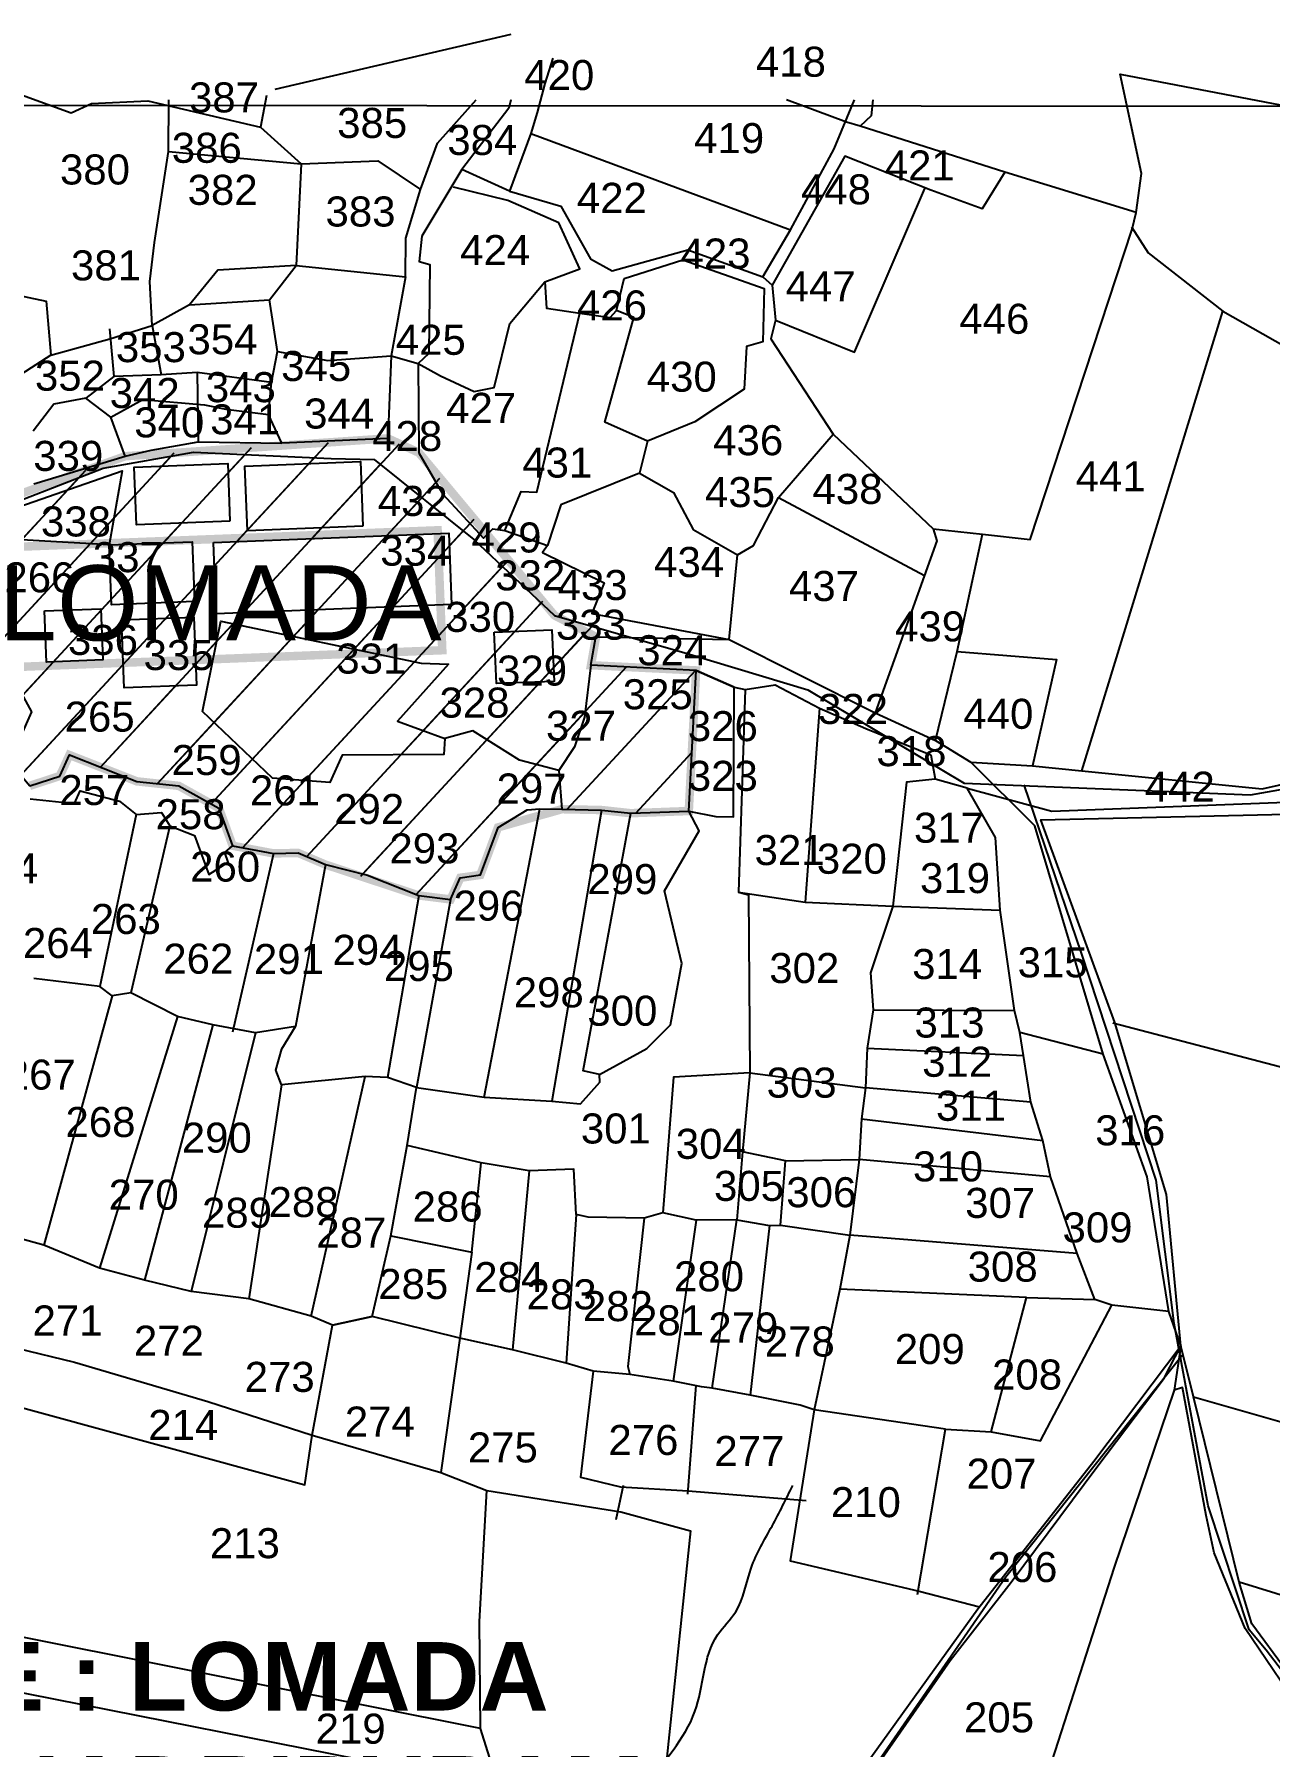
# Model space of a CAD drawing. Header units: inches. Extents: x 192867 to 224088, y 1602358 to 1617481.
# Drawn here: x 200105 to 200845, y 1615448 to 1616475 of the extents above; entities that cross this region are included whole.
import ezdxf
from ezdxf.enums import TextEntityAlignment as Align

# ---------------------------------------------------------------- set-up
doc = ezdxf.new("R2010")
doc.units = ezdxf.units.IN
doc.header["$LTSCALE"] = 15
doc.header["$MEASUREMENT"] = 0
for name, color, linetype in [('PLOT', 7, 'Continuous'), ('PLOTS NO', 7, 'Continuous'), ('ROAD', 1, 'Continuous'), ('STREAM', 4, 'Continuous'), ('TEXT', 1, 'Continuous'), ('WUA 8', 3, 'Continuous')]:
    doc.layers.add(name, color=color, linetype=linetype)
doc.styles.get("Standard").update_dxf_attribs({"font": 'arial.ttf'})
pattern_1 = [(47.2624, (196958.774, 1615726.033), (-23.3449, 21.57047), [])]

msp = doc.modelspace()

# ---------------------------------------------------------------- hatches: boundary and pattern name
at = {"layer": 'PLOT'}
h = msp.add_hatch(dxfattribs=at)
h.set_pattern_fill('ANSI31', color=256, scale=254.277935, angle=2.2624)
h.set_pattern_definition(pattern_1)
h.paths.add_polyline_path([(200215.3, 1616011), (200223.5, 1615988.5), (200248, 1615983.9), (200262.7, 1615984.2), (200279.1, 1615977.2), (200335, 1615958.7), (200354.1, 1615956.3), (200359.9, 1615969.3), (200371.9, 1615971), (200382.5, 1615999.5), (200420.7, 1616010.4), (200444.5, 1616009.9), (200462, 1616008), (200496.8, 1616009.3), (200501.2, 1616093.6), (200438.2, 1616096.7), (200441.2, 1616113.7), (200416.3, 1616126.6), (200335.1, 1616224.1), (200316.5, 1616232.7), (200159.1, 1616222), (200044.5, 1616180.8), (200022.2, 1616164.4), (200017.3, 1616139), (200028.7, 1616118.3), (200035, 1616100.5), (200000.6, 1616102.9), (200004, 1616064.4), (200014.4, 1616008.1), (200045.4, 1616013.1), (200075.1, 1616031.7), (200077.5, 1616025.8), (200101.9, 1616024.4), (200119.9, 1616030.3), (200125.7, 1616042.9), (200166.1, 1616027.1), (200191.2, 1616024.4)])
h = msp.add_hatch(dxfattribs=at)
h.set_pattern_fill('ANSI31', color=11, scale=254.277935, angle=2.2624)
h.set_pattern_definition(pattern_1)
h.paths.add_polyline_path([(200205.5, 1616068.9), (200216.5, 1616123.1), (200336.4, 1616098), (200352.8, 1616097.4), (200322.2, 1616063.1), (200350.6, 1616052.7), (200367.5, 1616057.3), (200395.4, 1616039.7), (200418.9, 1616033.7), (200428.3, 1616047.8), (200434.4, 1616065.5), (200438.2, 1616096.7), (200441.2, 1616113.7), (200462.9, 1616113.3), (200416.3, 1616126.6), (200368, 1616172.1), (200308.3, 1616220), (200282.6, 1616220.7), (200200, 1616224.5), (200145.9, 1616214.9), (200071.6, 1616186), (200035.2, 1616168.9), (200028, 1616168.7), (200022.2, 1616164.4), (200058.7, 1616166.2), (200082.7, 1616172.6), (200081.9, 1616187.1), (200157.3, 1616213.3), (200149.5, 1616168.8), (200199.2, 1616170.7), (200200.6, 1616134.9), (200151, 1616132.9), (200149.5, 1616168.8), (200082.7, 1616172.6), (200058.7, 1616166.2), (200061.9, 1616149.1), (200060.6, 1616137.1), (200082.1, 1616106.5), (200102.9, 1616068.8), (200089.7, 1616039), (200101.9, 1616024.4), (200119.9, 1616030.3), (200125.7, 1616042.9), (200166.1, 1616027.1), (200191.2, 1616024.4), (200215.3, 1616011), (200223.5, 1615988.5), (200248, 1615983.9), (200262.7, 1615984.2), (200279.1, 1615977.2), (200304.2, 1615970.9), (200335, 1615958.7), (200354.1, 1615956.3), (200359.9, 1615969.3), (200371.9, 1615971), (200382.5, 1615999.5), (200399.9, 1616010.1), (200407.6, 1616010.6), (200420.7, 1616010.4), (200418.9, 1616033.7), (200395.4, 1616039.7), (200367.5, 1616057.3), (200350.6, 1616052.7), (200350.1, 1616043.1), (200289.1, 1616042.7), (200281.8, 1616026.4), (200247.3, 1616029.1)])
h.paths.add_polyline_path([(200158.5, 1616083.1), (200156.9, 1616123.9), (200200.3, 1616125.6), (200201.9, 1616084.8)], flags=16)
h.paths.add_polyline_path([(200145.8, 1616100), (200111.9, 1616098.6), (200110.7, 1616129.3), (200144.6, 1616130.6)], flags=16)
h.paths.add_polyline_path([(200213.7, 1616127.5), (200212, 1616170.3), (200353, 1616175.8), (200354.7, 1616133.1)], flags=16)
h.paths.add_polyline_path([(200165.8, 1616180.8), (200164.4, 1616215.4), (200220.6, 1616217.6), (200221.9, 1616183.1)], flags=16)
h.paths.add_polyline_path([(200232.3, 1616177.3), (200230.8, 1616216.1), (200300, 1616218.8), (200301.5, 1616180)], flags=16)
h.paths.add_polyline_path([(200381.5, 1616085.7), (200380.2, 1616116.6), (200414.8, 1616118), (200416.1, 1616087)], flags=16)
h.paths.add_polyline_path([(200303.2, 1616178.3), (200361, 1616180.6), (200359.7, 1616211.7), (200302, 1616209.5)], flags=24)
h.paths.add_polyline_path([(200359.3, 1616156.4), (200417.1, 1616158.7), (200415.9, 1616189.8), (200358.1, 1616187.6)], flags=24)
h.paths.add_polyline_path([(200096.8, 1616205.3), (200154.5, 1616207.6), (200153.3, 1616238.8), (200095.5, 1616236.5)], flags=9)
h.paths.add_polyline_path([(200101.4, 1616166), (200159.1, 1616168.3), (200157.9, 1616199.5), (200100.1, 1616197.2)], flags=24)
h.paths.add_polyline_path([(200159.4, 1616128.3), (200217.1, 1616130.5), (200215.9, 1616161.7), (200158.1, 1616159.4)], flags=24)
h.paths.add_polyline_path([(200117.5, 1616095), (200175.3, 1616097.3), (200174.1, 1616128.5), (200116.3, 1616126.2)], flags=24)
h.paths.add_polyline_path([(200162.9, 1616085.9), (200220.6, 1616088.2), (200219.4, 1616119.3), (200161.6, 1616117.1)], flags=24)
h.paths.add_polyline_path([(200304.7, 1616140.1), (200362.5, 1616142.4), (200361.2, 1616173.5), (200303.5, 1616171.2)], flags=24)
h.paths.add_polyline_path([(200373.6, 1616133.7), (200431.3, 1616136), (200430.1, 1616167.1), (200372.4, 1616164.8)], flags=24)
h.paths.add_polyline_path([(200278.4, 1616083.8), (200336.1, 1616086.1), (200334.9, 1616117.2), (200277.1, 1616115)], flags=25)
h.paths.add_polyline_path([(200343.6, 1616108.8), (200401.3, 1616111.1), (200400.1, 1616142.3), (200342.4, 1616140)], flags=24)
h.paths.add_polyline_path([(200374.6, 1616076.7), (200432.4, 1616079), (200431.2, 1616110.1), (200373.4, 1616107.8)], flags=24)
h.paths.add_polyline_path([(200340.2, 1616057.5), (200397.9, 1616059.7), (200396.7, 1616090.9), (200338.9, 1616088.6)], flags=24)
h.paths.add_polyline_path([(200403.9, 1616043.6), (200461.7, 1616045.9), (200460.4, 1616077), (200402.7, 1616074.7)], flags=24)
h.paths.add_polyline_path([(200374.3, 1616006), (200432.1, 1616008.3), (200430.8, 1616039.4), (200373.1, 1616037.1)], flags=24)
h.paths.add_polyline_path([(200348.5, 1615935.8), (200406.3, 1615938), (200405.1, 1615969.2), (200347.3, 1615966.9)], flags=9)
h.paths.add_polyline_path([(200310.1, 1615970), (200367.9, 1615972.3), (200366.7, 1616003.5), (200308.9, 1616001.2)], flags=24)
h.paths.add_polyline_path([(200277, 1615993.6), (200334.8, 1615995.9), (200333.5, 1616027.1), (200275.8, 1616024.8)], flags=24)
h.paths.add_polyline_path([(200079.4, 1616132.5), (200137.2, 1616134.8), (200136, 1616166), (200078.2, 1616163.7)], flags=24)
h.paths.add_polyline_path([(200115.5, 1616049), (200173.3, 1616051.3), (200172.1, 1616082.4), (200114.3, 1616080.2)], flags=24)
h.paths.add_polyline_path([(200226.6, 1616004.9), (200284.3, 1616007.2), (200283.1, 1616038.3), (200225.3, 1616036)], flags=24)
h.paths.add_polyline_path([(200190.7, 1615959.2), (200248.5, 1615961.5), (200247.2, 1615992.6), (200189.5, 1615990.3)], flags=25)
h.paths.add_polyline_path([(200179.7, 1616023.1), (200237.4, 1616025.4), (200236.2, 1616056.5), (200178.5, 1616054.2)], flags=25)
h.paths.add_polyline_path([(200170, 1615990.5), (200227.8, 1615992.8), (200226.6, 1616024), (200168.8, 1616021.7)], flags=25)
h.paths.add_polyline_path([(200112.3, 1616005.1), (200170.1, 1616007.4), (200168.9, 1616038.5), (200111.1, 1616036.2)], flags=25)
h.paths.add_polyline_path([(200051.9, 1616058.2), (200109.7, 1616060.4), (200108.4, 1616091.6), (200050.7, 1616089.3)], flags=25)
h.paths.add_polyline_path([(200021.9, 1616112.2), (200079.5, 1616114.5), (200078.3, 1616145.1), (200020.7, 1616142.8)], flags=9)
h.paths.add_polyline_path([(200020.8, 1616139), (200078.5, 1616141.3), (200077.3, 1616172.4), (200019.5, 1616170.1)], flags=9)
h = msp.add_hatch(dxfattribs=at)
h.set_pattern_fill('ANSI31', color=11, scale=254.277935, angle=2.2624)
h.set_pattern_definition(pattern_1)
h.paths.add_polyline_path([(200353, 1616175.8), (200212, 1616170.3), (200213.7, 1616127.5), (200354.7, 1616133.1)], flags=0)
h.paths.add_polyline_path([(200300, 1616218.8), (200230.8, 1616216.1), (200232.3, 1616177.3), (200301.5, 1616180)], flags=16)
h.paths.add_polyline_path([(200220.6, 1616217.6), (200164.4, 1616215.4), (200165.8, 1616180.8), (200221.9, 1616183.1)], flags=0)
h.paths.add_polyline_path([(200149.5, 1616168.8), (200082.7, 1616172.6), (200058.7, 1616166.2), (200061.9, 1616149.1), (200060.6, 1616137.1), (200082.1, 1616106.5), (200102.9, 1616068.8), (200089.7, 1616039), (200101.9, 1616024.4), (200119.9, 1616030.3), (200125.7, 1616042.9), (200166.1, 1616027.1), (200191.2, 1616024.4), (200215.3, 1616011), (200223.5, 1615988.5), (200248, 1615983.9), (200262.7, 1615984.2), (200279.1, 1615977.2), (200304.2, 1615970.9), (200335, 1615958.7), (200354.1, 1615956.3), (200359.9, 1615969.3), (200371.9, 1615971), (200382.5, 1615999.5), (200399.9, 1616010.1), (200407.6, 1616010.6), (200420.7, 1616010.4), (200418.9, 1616033.7), (200395.4, 1616039.7), (200367.5, 1616057.3), (200350.6, 1616052.7), (200350.1, 1616043.1), (200289.1, 1616042.7), (200281.8, 1616026.4), (200247.3, 1616029.1), (200205.5, 1616068.9), (200216.5, 1616123.1), (200336.4, 1616098), (200352.8, 1616097.4), (200322.2, 1616063.1), (200350.6, 1616052.7), (200367.5, 1616057.3), (200395.4, 1616039.7), (200418.9, 1616033.7), (200428.3, 1616047.8), (200434.4, 1616065.5), (200438.2, 1616096.7), (200441.2, 1616113.7), (200416.3, 1616126.6), (200368, 1616172.1), (200308.3, 1616220), (200282.6, 1616220.7), (200200, 1616224.5), (200145.9, 1616214.9), (200071.6, 1616186), (200035.2, 1616168.9), (200028, 1616168.7), (200022.2, 1616164.4), (200058.7, 1616166.2), (200082.7, 1616172.6), (200081.9, 1616187.1), (200157.3, 1616213.3), (200149.5, 1616168.8), (200199.2, 1616170.7), (200200.6, 1616134.9), (200151, 1616132.9)])
h.paths.add_polyline_path([(200110.7, 1616129.3), (200144.6, 1616130.6), (200145.8, 1616100), (200111.9, 1616098.6)], flags=16)
h.paths.add_polyline_path([(200156.9, 1616123.9), (200200.3, 1616125.6), (200201.9, 1616084.8), (200158.5, 1616083.1)], flags=16)
h.paths.add_polyline_path([(200165.8, 1616180.8), (200164.4, 1616215.4), (200220.6, 1616217.6), (200221.9, 1616183.1)], flags=16)
h.paths.add_polyline_path([(200212, 1616170.3), (200353, 1616175.8), (200354.7, 1616133.1), (200213.7, 1616127.5)], flags=16)
h.paths.add_polyline_path([(200232.3, 1616177.3), (200230.8, 1616216.1), (200300, 1616218.8), (200301.5, 1616180)], flags=16)
h.paths.add_polyline_path([(200380.2, 1616116.6), (200414.8, 1616118), (200416.1, 1616087), (200381.5, 1616085.7)], flags=16)
h.paths.add_polyline_path([(200162.9, 1616085.9), (200220.6, 1616088.2), (200219.4, 1616119.3), (200161.6, 1616117.1)], flags=24)
h.paths.add_polyline_path([(200278.4, 1616083.8), (200336.1, 1616086.1), (200334.9, 1616117.2), (200277.1, 1616115)], flags=24)
h.paths.add_polyline_path([(200226.6, 1616004.9), (200284.3, 1616007.2), (200283.1, 1616038.3), (200225.3, 1616036)], flags=24)
h.paths.add_polyline_path([(200304.7, 1616140.1), (200362.5, 1616142.4), (200361.2, 1616173.5), (200303.5, 1616171.2)], flags=24)
h.paths.add_polyline_path([(200343.6, 1616108.8), (200401.3, 1616111.1), (200400.1, 1616142.3), (200342.4, 1616140)], flags=24)
h.paths.add_polyline_path([(200101.4, 1616166), (200159.1, 1616168.3), (200157.9, 1616199.5), (200100.1, 1616197.2)], flags=24)
h.paths.add_polyline_path([(200303.2, 1616178.3), (200361, 1616180.6), (200359.7, 1616211.7), (200302, 1616209.5)], flags=24)
h.paths.add_polyline_path([(200359.3, 1616156.4), (200417.1, 1616158.7), (200415.9, 1616189.8), (200358.1, 1616187.6)], flags=24)
h.paths.add_polyline_path([(200159.4, 1616128.3), (200217.1, 1616130.5), (200215.9, 1616161.7), (200158.1, 1616159.4)], flags=24)
h.paths.add_polyline_path([(200117.5, 1616095), (200175.3, 1616097.3), (200174.1, 1616128.5), (200116.3, 1616126.2)], flags=24)
h.paths.add_polyline_path([(200373.6, 1616133.7), (200431.3, 1616136), (200430.1, 1616167.1), (200372.4, 1616164.8)], flags=24)
h.paths.add_polyline_path([(200374.6, 1616076.7), (200432.4, 1616079), (200431.2, 1616110.1), (200373.4, 1616107.8)], flags=24)
h.paths.add_polyline_path([(200340.2, 1616057.5), (200397.9, 1616059.7), (200396.7, 1616090.9), (200338.9, 1616088.6)], flags=24)
h.paths.add_polyline_path([(200374.3, 1616006), (200432.1, 1616008.3), (200430.8, 1616039.4), (200373.1, 1616037.1)], flags=24)
h.paths.add_polyline_path([(200310.1, 1615970), (200367.9, 1615972.3), (200366.7, 1616003.5), (200308.9, 1616001.2)], flags=24)
h.paths.add_polyline_path([(200277, 1615993.6), (200334.8, 1615995.9), (200333.5, 1616027.1), (200275.8, 1616024.8)], flags=24)
h.paths.add_polyline_path([(200079.4, 1616132.5), (200137.2, 1616134.8), (200136, 1616166), (200078.2, 1616163.7)], flags=24)
h.paths.add_polyline_path([(200115.5, 1616049), (200173.3, 1616051.3), (200172.1, 1616082.4), (200114.3, 1616080.2)], flags=24)
h.paths.add_polyline_path([(200026.3, 1616029.8), (200084.1, 1616032.1), (200082.8, 1616063.3), (200025.1, 1616061)], flags=24)
at = {"layer": 'STREAM'}
h = msp.add_hatch(dxfattribs=at)
h.set_pattern_fill('ANSI31', color=256, scale=254.277935, angle=2.2624)
h.set_pattern_definition(pattern_1)
h.paths.add_polyline_path([(200149.5, 1616168.8), (200157.3, 1616213.3), (200081.9, 1616187.1), (200082.7, 1616172.6)], flags=17)
h.paths.add_polyline_path([(200101.4, 1616166), (200159.1, 1616168.3), (200157.9, 1616199.5), (200100.1, 1616197.2)], flags=9)
h = msp.add_hatch(dxfattribs=at)
h.set_pattern_fill('ANSI31', color=256, scale=254.277935, angle=2.2624)
h.set_pattern_definition(pattern_1)
h.paths.add_polyline_path([(200381.5, 1616085.7), (200380.2, 1616116.6), (200414.8, 1616118), (200416.1, 1616087)], flags=17)
h.paths.add_polyline_path([(200410, 1616104.2), (200467.7, 1616106.5), (200466.5, 1616137.6), (200408.8, 1616135.3)], flags=9)
h.paths.add_polyline_path([(200373.6, 1616133.7), (200431.3, 1616136), (200430.1, 1616167.1), (200372.4, 1616164.8)], flags=9)
h.paths.add_polyline_path([(200374.6, 1616076.7), (200432.4, 1616079), (200431.2, 1616110.1), (200373.4, 1616107.8)], flags=9)
h = msp.add_hatch(dxfattribs=at)
h.set_pattern_fill('ANSI31', color=256, scale=254.277935, angle=2.2624)
h.set_pattern_definition(pattern_1)
h.paths.add_polyline_path([(200381.5, 1616085.7), (200380.2, 1616116.6), (200414.8, 1616118), (200416.1, 1616087)], flags=17)
h.paths.add_polyline_path([(200410, 1616104.2), (200467.7, 1616106.5), (200466.5, 1616137.6), (200408.8, 1616135.3)], flags=9)
h.paths.add_polyline_path([(200373.6, 1616133.7), (200431.3, 1616136), (200430.1, 1616167.1), (200372.4, 1616164.8)], flags=9)
h.paths.add_polyline_path([(200374.6, 1616076.7), (200432.4, 1616079), (200431.2, 1616110.1), (200373.4, 1616107.8)], flags=9)
h = msp.add_hatch(dxfattribs=at)
h.set_pattern_fill('ANSI31', color=11, scale=254.277935, angle=2.2624)
h.set_pattern_definition(pattern_1)
h.paths.add_polyline_path([(200216.5, 1616123.1), (200205.5, 1616068.9), (200247.3, 1616029.1), (200281.8, 1616026.4), (200289.1, 1616042.7), (200350.1, 1616043.1), (200350.6, 1616052.7), (200322.2, 1616063.1), (200352.8, 1616097.4), (200336.4, 1616098)])
h.paths.add_polyline_path([(200162.9, 1616085.9), (200220.6, 1616088.2), (200219.4, 1616119.3), (200161.6, 1616117.1)], flags=9)
h.paths.add_polyline_path([(200278.4, 1616083.8), (200336.1, 1616086.1), (200334.9, 1616117.2), (200277.1, 1616115)], flags=24)
h.paths.add_polyline_path([(200226.6, 1616004.9), (200284.3, 1616007.2), (200283.1, 1616038.3), (200225.3, 1616036)], flags=9)
h.paths.add_polyline_path([(200179.7, 1616023.1), (200237.4, 1616025.4), (200236.2, 1616056.5), (200178.5, 1616054.2)], flags=9)
h.paths.add_polyline_path([(200343.6, 1616108.8), (200401.3, 1616111.1), (200400.1, 1616142.3), (200342.4, 1616140)], flags=9)
h.paths.add_polyline_path([(200340.2, 1616057.5), (200397.9, 1616059.7), (200396.7, 1616090.9), (200338.9, 1616088.6)], flags=9)

# ---------------------------------------------------------------- linework, layer by layer
at = {"layer": 'PLOT'}
for points in [[(200249, 1616442), (200390.3, 1616475)], [(200415.4, 1616460.7), (200410.6, 1616445.5), (200405.9, 1616428), (200402.2, 1616415.5), (200389.3, 1616380.8), (200420.1, 1616372), (200437.9, 1616340.4), (200450.9, 1616333.2), (200496.2, 1616345.8), (200541.1, 1616329.5), (200557.7, 1616357.8), (200583.9, 1616406.2), (200596.1, 1616435.7)], [(200764.8, 1616368.1), (200768.1, 1616391.4), (200755.2, 1616451.1), (200889.6, 1616425.3), (201026.7, 1616381.4), (201046.8, 1616435.7)], [(200091.4, 1616435.9), (200097, 1616438.6), (200126.8, 1616427.9), (200139, 1616433.5), (200172.7, 1616435), (200240.2, 1616419.2), (200264.6, 1616397.2), (200310.4, 1616399), (200336.1, 1616381.8), (200346.3, 1616409.6), (200369.5, 1616435.7)], [(200243.8, 1616438.2), (200240.2, 1616419.2)], [(200114.6, 1616282.5), (200149.9, 1616292.4), (200175.2, 1616300.4), (200173.8, 1616326.7), (200176.7, 1616350.1), (200185.1, 1616404.6), (200185.2, 1616435.7)], [(200390.2, 1616435.7), (200388.9, 1616430.6), (200360.9, 1616393.8), (200336.8, 1616354), (200335.3, 1616338.7), (200341.6, 1616336.9), (200341, 1616283.5), (200334.6, 1616277.5), (200335.1, 1616224.1), (200349.5, 1616199.3), (200373.7, 1616172.9), (200379.3, 1616178.5), (200386.5, 1616177.5), (200412.1, 1616168.5), (200409.2, 1616164.3), (200446, 1616146.1), (200438.7, 1616127.8), (200521, 1616112.2), (200608.4, 1616068.2), (200644.6, 1616051.5), (200665.8, 1616038.5), (200702.7, 1616036.3), (200732.3, 1616033.4), (200840.3, 1616022.6), (200877.8, 1616031.1)], [(200644.6, 1616051.5), (200657.6, 1616105), (200672.7, 1616175.3), (200701.4, 1616172.1), (200762.5, 1616358.1), (200764.8, 1616368.1), (200686.1, 1616392.3), (200599.5, 1616419.9), (200591.3, 1616422.2), (200555.3, 1616435.7)], [(200607, 1616435.7), (200606.1, 1616426), (200599.5, 1616419.9)], [(200663.5, 1616023), (200714.3, 1616009.3), (200885.4, 1616015.8), (200938.6, 1616104.3), (200963.5, 1616168), (200980.6, 1616214.5), (201038.4, 1616374), (201062.9, 1616435.7)], [(200402.2, 1616415.5), (200557.7, 1616357.8)], [(200185.1, 1616404.6), (200264.6, 1616397.2), (200261.5, 1616336.3), (200214.7, 1616333.6), (200197.6, 1616312.8), (200175.2, 1616300.4)], [(200686.1, 1616392.3), (200672.6, 1616370.3), (200641.9, 1616381.5), (200590.4, 1616401.8), (200546.7, 1616324.5)], [(200389.3, 1616380.8), (200360.9, 1616393.8)], [(200197.6, 1616312.8), (200245.6, 1616315.8), (200261.5, 1616336.3), (200327, 1616329.5), (200327.3, 1616352.8), (200336.1, 1616381.8)], [(200250.4, 1616284.8), (200280.5, 1616279.4), (200318.4, 1616282.2), (200334.6, 1616277.5), (200348, 1616270.1), (200368.2, 1616260.8), (200380.1, 1616263.2), (200389.5, 1616301.6), (200410.6, 1616326.5), (200431.6, 1616334.3), (200418.9, 1616362), (200388.3, 1616375.3), (200355.8, 1616383.2)], [(200548.7, 1616303.5), (200596, 1616284.4), (200638.3, 1616382.4)], [(200762, 1616359.5), (200772.1, 1616344), (200816.7, 1616309), (200970.7, 1616221.7), (201026.7, 1616381.4)], [(200057.3, 1616265.8), (200030.9, 1616307.9), (200005.1, 1616331.3), (200006.4, 1616337.2), (200029.5, 1616332.3), (200111.7, 1616315), (200114.6, 1616282.5), (200096.5, 1616271)], [(200410.6, 1616326.5), (200411.5, 1616310.8), (200431.5, 1616307.8), (200449.6, 1616305.1), (200453.4, 1616309.3), (200458.1, 1616328.5), (200493.2, 1616339.8), (200542, 1616322.6), (200541.1, 1616290.6), (200531.3, 1616287.8), (200529.9, 1616262.3), (200500.4, 1616242.6), (200472, 1616231), (200446.5, 1616242.5), (200463.9, 1616305.1), (200453.4, 1616309.3)], [(200327, 1616329.5), (200318.4, 1616282.2), (200316.5, 1616232.7), (200252.9, 1616229.8), (200244.9, 1616247), (200246.8, 1616266.1), (200202.3, 1616272.1), (200180.6, 1616270.8), (200152.4, 1616269.7), (200135.6, 1616256.8)], [(200541.1, 1616329.5), (200546.7, 1616324.5), (200548.7, 1616303.5), (200546, 1616292.4), (200583.3, 1616235.3), (200643.3, 1616178.4), (200672.7, 1616175.3)], [(200246.8, 1616266.1), (200250.4, 1616284.8), (200245.6, 1616315.8)], [(200386.5, 1616177.5), (200396.4, 1616200.9), (200405.7, 1616200.4), (200431.5, 1616307.8)], [(200732.3, 1616033.4), (200816.7, 1616309)], [(200149.7, 1616298.3), (200152.4, 1616269.7)], [(200175.2, 1616300.4), (200180.6, 1616270.8)], [(200202.3, 1616272.1), (200202.8, 1616230.6)], [(200104.3, 1616205.4), (200159.1, 1616222), (200150.5, 1616245.5), (200135.6, 1616256.8), (200116.3, 1616253.3), (200104, 1616237)], [(200150.5, 1616245.5), (200169.6, 1616256), (200206.6, 1616252.8), (200219.5, 1616250.2), (200244.9, 1616247)], [(200521, 1616112.2), (200525.9, 1616162.8), (200535.6, 1616168.5), (200550.5, 1616197.2), (200583.3, 1616235.3)], [(200159.1, 1616222), (200174.7, 1616225.6), (200202.8, 1616230.6), (200252.9, 1616229.8)], [(200472, 1616231), (200467.2, 1616211.8), (200420.1, 1616192.9), (200412.1, 1616168.5)], [(200060.6, 1616137.1), (200061.9, 1616149.1), (200058.7, 1616166.2), (200082.7, 1616172.6), (200081.9, 1616187.1), (200157.3, 1616213.3), (200149.5, 1616168.8), (200082.7, 1616172.6), (200058.7, 1616166.2), (200022.2, 1616164.4)], [(200467.2, 1616211.8), (200487.7, 1616200.2), (200499.5, 1616178.1), (200525.9, 1616162.8)], [(200550.5, 1616197.2), (200638.1, 1616150.5)], [(200643.3, 1616178.4), (200645.4, 1616171.2), (200608.4, 1616068.2)], [(200418.9, 1616033.7), (200395.4, 1616039.7), (200367.5, 1616057.3), (200350.6, 1616052.7), (200350.1, 1616043.1), (200289.1, 1616042.7), (200281.8, 1616026.4), (200247.3, 1616029.1), (200205.5, 1616068.9), (200216.5, 1616123.1), (200336.4, 1616098), (200352.8, 1616097.4), (200322.2, 1616063.1), (200350.6, 1616052.7)], [(200028.7, 1616118.3), (200052.1, 1616108.5), (200082.1, 1616106.5), (200102.9, 1616068.8), (200089.7, 1616039), (200101.9, 1616024.4), (200119.9, 1616030.3), (200125.7, 1616042.9), (200166.1, 1616027.1), (200191.2, 1616024.4), (200215.3, 1616011), (200223.5, 1615988.5)], [(200333.6, 1615843.6), (200374.2, 1615837.7), (200414.8, 1615835.4), (200432, 1615833.8), (200443.6, 1615846.7), (200443.4, 1615851.3), (200471.7, 1615866.9), (200485.9, 1615881.1), (200492.6, 1615918), (200482.3, 1615961.5), (200503.1, 1615997.4), (200496.8, 1616009.3), (200501.2, 1616093.6), (200524, 1616083.6), (200501.2, 1616093.6), (200438.2, 1616096.7), (200441.2, 1616113.7), (200521, 1616112.2)], [(200657.6, 1616105), (200717.2, 1616100.1), (200702.7, 1616036.3)], [(200438.2, 1616096.7), (200434.4, 1616065.5), (200428.3, 1616047.8), (200418.9, 1616033.7), (200420.7, 1616010.4)], [(200102.2, 1616016.7), (200128.8, 1616013.9), (200132.1, 1616021.5), (200155.7, 1616015.2), (200165.7, 1616007.2), (200180.8, 1616008.5), (200185.9, 1616000.5), (200200.6, 1615994.6), (200209.2, 1615971.3), (200220.8, 1615978.7), (200218.9, 1615984.4), (200223.5, 1615988.5), (200248, 1615983.9), (200262.7, 1615984.2), (200279.1, 1615977.2), (200304.2, 1615970.9), (200335, 1615958.7), (200354.1, 1615956.3), (200359.9, 1615969.3), (200371.9, 1615971), (200382.5, 1615999.5), (200399.9, 1616010.1), (200407.6, 1616010.6), (200420.7, 1616010.4), (200444.5, 1616009.9), (200462, 1616008), (200496.8, 1616009.3), (200513.1, 1616006.1), (200523.5, 1616005.8), (200524, 1616083.6), (200530.6, 1616082.1), (200548.5, 1616085), (200575.1, 1616070.9), (200602.8, 1616058.8), (200641.8, 1616043), (200644.5, 1616028.5)], [(200530.6, 1616082.1), (200526.6, 1615960.7), (200526.6, 1615960.7), (200532.6, 1615959.1), (200533.3, 1615852.4), (200528.9, 1615805.1), (200525.5, 1615764.3), (200545.1, 1615760.8), (200551.7, 1615761), (200593.3, 1615755.1)], [(200575.1, 1616070.9), (200566.5, 1615954.6)], [(200590.5, 1615420.6), (200669.9, 1615531.1), (200739.4, 1615619.5), (200791.6, 1615688.7), (200784.4, 1615709.2), (200771.5, 1615790), (200745.1, 1615863.6), (200704.1, 1616000.5), (200665.8, 1616038.5)], [(200784.4, 1615709.2), (200750.3, 1615713), (200740, 1615716.4), (200729.5, 1615744.1), (200713.6, 1615790), (200708.9, 1615811.7), (200701.8, 1615834.8), (200697.3, 1615862.7), (200695.2, 1615876.5), (200692, 1615889.8), (200683.4, 1615949.8), (200680.5, 1615993.4), (200663.5, 1616023), (200644.5, 1616028.5), (200627.3, 1616026.7), (200621.9, 1615977.3), (200619.1, 1615952.2), (200605.6, 1615912.3), (200607.3, 1615890.1), (200603.6, 1615867.2), (200602.6, 1615843.3), (200600.2, 1615824.7), (200598.9, 1615800.5), (200593.3, 1615755.1), (200587.3, 1615722.6), (200572, 1615650.4), (200557.5, 1615559.8), (200634.8, 1615541.7), (200671, 1615532.3)], [(200165.7, 1616007.2), (200144, 1615904.2)], [(200374.2, 1615837.7), (200407.6, 1616010.6)], [(200444.5, 1616009.9), (200414.8, 1615835.4)], [(200443.4, 1615851.3), (200433.5, 1615853.6), (200462, 1616008)], [(200875.3, 1615466.2), (200834.1, 1615522.1), (200826.5, 1615547), (200799.3, 1615658.1), (200791.6, 1615688.7), (200783.1, 1615779.5), (200752, 1615882.6), (200707.8, 1616004), (200889.4, 1616008.3)], [(200185.9, 1616000.5), (200162.5, 1615900.3)], [(200248, 1615983.9), (200223.4, 1615876.8)], [(200279.1, 1615977.2), (200261.1, 1615880.1)], [(200335, 1615958.7), (200316.2, 1615849.5)], [(200354.1, 1615956.3), (200333.6, 1615843.6)], [(200526.6, 1615960.7), (200566.5, 1615954.6), (200619.1, 1615952.2)], [(200619.1, 1615952.2), (200683.4, 1615949.8)], [(200572, 1615650.4), (200563.5, 1615653.2), (200533.5, 1615659.2), (200510.9, 1615663.4), (200504.4, 1615664.1), (200487.5, 1615667.6), (200461.5, 1615671.5), (200439.5, 1615673.6), (200423.3, 1615678.4), (200391.2, 1615686.3), (200359.6, 1615693.3), (200307, 1615706.2), (200318.3, 1615754.6), (200328.1, 1615808.8), (200333.6, 1615843.6), (200316.2, 1615849.5), (200302.8, 1615850.2), (200252.8, 1615845.2), (200249.3, 1615853.9), (200252.9, 1615866.7), (200261.1, 1615880.1), (200237.2, 1615876.3), (200211.6, 1615881.2), (200190.5, 1615886.1), (200162.5, 1615900.3), (200151.3, 1615898.5), (200144, 1615904.2), (200104.3, 1615909)], [(200151.3, 1615898.5), (200110.4, 1615749)], [(200190.5, 1615886.1), (200143.8, 1615735.2)], [(200607.3, 1615890.1), (200692, 1615889.8)], [(200211.6, 1615881.2), (200170.6, 1615728)], [(200237.2, 1615876.3), (200198.6, 1615721.3)], [(200745.1, 1615863.6), (200695.2, 1615876.5)], [(201043.3, 1615825), (200878.8, 1615872.5), (200872.2, 1615850.3), (200750.9, 1615882.1)], [(200799.3, 1615658.1), (200859.3, 1615641), (200982.3, 1615602.2), (201043.3, 1615825), (201048, 1615873.1)], [(200603.6, 1615867.2), (200697.3, 1615862.7)], [(200533.3, 1615852.4), (200487.7, 1615849.7), (200481.2, 1615768.4)], [(200533.3, 1615852.4), (200602.6, 1615843.3)], [(200252.8, 1615845.2), (200233.1, 1615716.8)], [(200270.6, 1615706.5), (200302.8, 1615850.2)], [(200701.8, 1615834.8), (200602.6, 1615843.3)], [(200600.2, 1615824.7), (200708.9, 1615811.7)], [(200525.5, 1615764.3), (200501.3, 1615764.1), (200481.2, 1615768.4), (200470, 1615765.2), (200436.5, 1615765.8), (200429.4, 1615767.5), (200427.9, 1615794.7), (200401.1, 1615793.6), (200372.4, 1615798.4), (200328.1, 1615808.8)], [(200554.8, 1615799.7), (200528.9, 1615805.1)], [(200318.3, 1615754.6), (200366.8, 1615744.8), (200372.4, 1615798.4)], [(200401.1, 1615793.6), (200391.2, 1615686.3)], [(200551.7, 1615761), (200554.8, 1615799.7), (200598.9, 1615800.5)], [(200713.6, 1615790), (200598.9, 1615800.5)], [(200083.5, 1615655.3), (200266.8, 1615605.4), (200271.1, 1615635.2), (200283.3, 1615701.1), (200307, 1615706.2), (200283.3, 1615701.1), (200270.6, 1615706.5), (200233.1, 1615716.8), (200198.6, 1615721.3), (200170.6, 1615728), (200143.8, 1615735.2), (200110.4, 1615749), (200071.8, 1615759.6), (200044.5, 1615768.3)], [(200429.4, 1615767.5), (200423.3, 1615678.4)], [(200470, 1615765.2), (200460.3, 1615676.4), (200460.3, 1615676.4), (200461.5, 1615671.5)], [(200501.3, 1615764.1), (200487.5, 1615667.6)], [(200510.9, 1615663.4), (200525.5, 1615764.3)], [(200545.1, 1615760.8), (200533.5, 1615659.2)], [(200729.5, 1615744.1), (200593.3, 1615755.1)], [(200366.8, 1615744.8), (200359.6, 1615693.3)], [(200699.1, 1615717.7), (200587.3, 1615722.6)], [(200633.8, 1615539.7), (200650.6, 1615638.7), (200678, 1615637.1), (200707.5, 1615631.8), (200750.3, 1615713)], [(200678, 1615637.1), (200699.1, 1615717.7), (200740, 1615716.4)], [(199748.8, 1615704.5), (199847.3, 1615671.5), (199842.2, 1615653.7), (199904.1, 1615640.1), (199958, 1615627.1), (200064.1, 1615602.6), (200083.5, 1615655.3), (200094.1, 1615687.3), (200128.8, 1615679), (200208.6, 1615655.3), (200271.1, 1615635.2), (200348.3, 1615612.8), (200375.7, 1615602), (200456.1, 1615589.1), (200497.8, 1615577.8), (200483.6, 1615442.2)], [(200359.6, 1615693.3), (200348.3, 1615612.8)], [(200868.3, 1615462.9), (200830.1, 1615519.3), (200811.5, 1615564.7), (200806.8, 1615587), (200792.6, 1615663.7), (200787.6, 1615662.1), (200751.6, 1615556), (200710.6, 1615428.2), (200677.3, 1615332), (200576.3, 1615360), (200601.7, 1615425.7), (200653.4, 1615500.1), (200689.9, 1615547.1), (200741.2, 1615615.9), (200781.7, 1615669.3), (200791.6, 1615688.7), (200787.6, 1615662.1)], [(200439.5, 1615673.6), (200431.9, 1615610), (200455.8, 1615604.1), (200496.5, 1615601.7), (200567.1, 1615596)], [(200496.2, 1615599.7), (200501.3, 1615665)], [(200650.6, 1615638.7), (200572, 1615650.4)], [(200366.7, 1613465.3), (200396.4, 1613566), (200425.4, 1613681), (200454.1, 1613802.8), (200496.7, 1613935.6), (200506, 1613992.4), (200524.8, 1614145.5), (200527.8, 1614303.8), (200515.7, 1614428.5), (200513.8, 1614461.3), (200507.6, 1614558.4), (200487.9, 1614811.8), (200470.8, 1614988.7), (200461.6, 1615054.2), (200452.6, 1615062.5), (200416.8, 1615223.6), (200399.7, 1615316.8), (200383, 1615424.3), (200372, 1615459.3), (200371.4, 1615523.5), (200375.7, 1615602)], [(200457.4, 1615605), (200453, 1615584.3)], [(201122.6, 1615455.5), (200826.5, 1615547)], [(200372, 1615459.3), (200040.2, 1615525.5)], [(200033, 1615493.5), (200383, 1615424.3)]]:
    msp.add_lwpolyline(points, dxfattribs=at)
for points in [[(200221.9, 1616183.1), (200165.8, 1616180.8), (200164.4, 1616215.4), (200220.6, 1616217.6)], [(200301.5, 1616180), (200232.3, 1616177.3), (200230.8, 1616216.1), (200300, 1616218.8)], [(200200.6, 1616134.9), (200151, 1616132.9), (200149.5, 1616168.8), (200199.2, 1616170.7)], [(200212, 1616170.3), (200353, 1616175.8), (200354.7, 1616133.1), (200213.7, 1616127.5)], [(200110.7, 1616129.3), (200144.6, 1616130.6), (200145.8, 1616100), (200111.9, 1616098.6)], [(200156.9, 1616123.9), (200200.3, 1616125.6), (200201.9, 1616084.8), (200158.5, 1616083.1)], [(200380.2, 1616116.6), (200414.8, 1616118), (200416.1, 1616087), (200381.5, 1616085.7)]]:
    msp.add_lwpolyline(points, close=True, dxfattribs=at)
at = {"layer": 'ROAD'}
for points in [[(199291.9, 1616435.7), (199333.5, 1616415.9), (199495.8, 1616360.1), (199582.3, 1616322.4), (199621.2, 1616303), (199683.4, 1616246.4), (199741.8, 1616212.6), (199769.7, 1616184), (199885.9, 1616163), (200035.2, 1616168.9), (200071.6, 1616186), (200145.9, 1616214.9), (200200, 1616224.5), (200282.6, 1616220.7), (200308.3, 1616220), (200368, 1616172.1), (200416.3, 1616126.6), (200497.3, 1616103.4), (200568.1, 1616081.9), (200661.8, 1616026), (200833.4, 1616019), (200884.2, 1616028.1)], [(201360.4, 1614114), (201426, 1614377.3), (201486, 1614587.7), (201455.7, 1614629.4), (201279.7, 1614873.5), (201170.7, 1615047.3), (200991.5, 1615342.3), (200896.5, 1615436.2), (200842.7, 1615506.2), (200832.6, 1615518.4), (200808.1, 1615592.7), (200787.7, 1615702.1), (200776.8, 1615788.1), (200732.2, 1615924.1), (200697.8, 1616025.1)], [(200192.4, 1612788.8), (200232.3, 1612959.6), (200297.5, 1613191.5), (200282.8, 1613206.6), (200313.9, 1613290.4), (200333.5, 1613386.6), (200363.4, 1613498.4), (200455.4, 1613823.5), (200494.8, 1613944.3), (200515.8, 1614075), (200523.5, 1614321.9), (200504, 1614547.1), (200484.3, 1614809.7), (200458.3, 1615058), (200535.5, 1615243.3), (200599, 1615423.4), (200686.6, 1615550.1), (200792.5, 1615683.2)]]:
    msp.add_lwpolyline(points, dxfattribs=at)
at = {"layer": 'STREAM', "color": 11, "const_width": 5.09}
msp.add_lwpolyline([(200044.5, 1616180.8), (200159.1, 1616222), (200316.5, 1616232.7), (200335.1, 1616224.1), (200416.3, 1616126.6), (200441.2, 1616113.7), (200438.2, 1616096.7), (200501.2, 1616093.6), (200496.8, 1616009.3), (200462, 1616008), (200444.5, 1616009.9), (200420.7, 1616010.4), (200382.5, 1615999.5), (200371.9, 1615971), (200359.9, 1615969.3), (200354.1, 1615956.3), (200335, 1615958.7), (200279.1, 1615977.2), (200262.7, 1615984.2), (200248, 1615983.9), (200223.5, 1615988.5), (200215.3, 1616011), (200191.2, 1616024.4), (200166.1, 1616027.1), (200125.7, 1616042.9), (200119.9, 1616030.3), (200101.9, 1616024.4)], dxfattribs=at)
msp.add_lwpolyline([(200077, 1616167), (200346.3, 1616177.6), (200349.1, 1616105.7), (200079.8, 1616095.1)], close=True, dxfattribs=at)
at = {"layer": 'STREAM'}
msp.add_spline([(200236, 1614998.2), (200269.4, 1614991.3), (200334.1, 1615000), (200368.3, 1615022), (200381.5, 1615054.5), (200380.3, 1615109.2), (200378.3, 1615159.6), (200378.1, 1615218.4), (200383.7, 1615257.8), (200405.2, 1615315.4), (200440, 1615349.8), (200472.3, 1615424.1), (200500.5, 1615469.5), (200514.1, 1615515.5), (200524.9, 1615529.3), (200534.2, 1615555.5), (200546.7, 1615580.7), (200559.1, 1615604.9)], degree=3, dxfattribs=at)
at = {"layer": 'WUA 8', "color": 0}
msp.add_lwpolyline([(197081.3, 1616434.4), (202413.5, 1616430.8)], dxfattribs=at)

# ---------------------------------------------------------------- texts
at = {"layer": 'PLOTS NO'}
for s, p in [('420', (200419.2, 1616450.5)), ('418', (200558, 1616458.5)), ('387', (200218.3, 1616437.1)), ('385', (200307.1, 1616421.8)), ('384', (200373.1, 1616411.6)), ('419', (200521, 1616412.7)), ('386', (200208, 1616406.9)), ('380', (200141, 1616393.9)), ('421', (200635.2, 1616396.3)), ('382', (200217.5, 1616381.7)), ('422', (200450.7, 1616376.9)), ('448', (200585, 1616382)), ('383', (200300.1, 1616368.7)), ('424', (200380.8, 1616345.6)), ('381', (200147.6, 1616336.4)), ('423', (200512.8, 1616343.5)), ('447', (200575.8, 1616323.9)), ('426', (200450.8, 1616312.4)), ('446', (200679.9, 1616304.4)), ('353', (200174.5, 1616287.4)), ('354', (200217.4, 1616292.1)), ('425', (200342.2, 1616291.8)), ('345', (200273.5, 1616276.1)), ('352', (200126, 1616270.3)), ('430', (200492.6, 1616269.7)), ('342', (200170.8, 1616259.9)), ('343', (200228.4, 1616263.4)), ('341', (200231, 1616244.1)), ('344', (200287.3, 1616247.6)), ('427', (200372.4, 1616251)), ('340', (200185.5, 1616242.3)), ('428', (200328.1, 1616234.1)), ('436', (200532.4, 1616231.6)), ('339', (200125, 1616222.2)), ('431', (200418, 1616218.2)), ('438', (200591.9, 1616202.4)), ('441', (200749.6, 1616209.9)), ('432', (200331.4, 1616195.2)), ('435', (200527.5, 1616200.5)), ('338', (200129.6, 1616182.9)), ('429', (200387.6, 1616173.3)), ('337', (200160.7, 1616161.5)), ('334', (200332.9, 1616165.4)), ('332', (200401.8, 1616150.6)), ('434', (200497, 1616158.6)), ('266', (200107.7, 1616149.4)), ('433', (200439.2, 1616144.8)), ('437', (200577.8, 1616144.2)), ('330', (200371.8, 1616125.7)), ('333', (200438.2, 1616121)), ('439', (200641.4, 1616120)), ('336', (200145.8, 1616111.9)), ('335', (200191.1, 1616102.8)), ('331', (200306.6, 1616100.7)), ('324', (200486.9, 1616105.7)), ('329', (200402.9, 1616093.5)), ('325', (200478.2, 1616079.3)), ('328', (200368.4, 1616074.3)), ('322', (200595.2, 1616070.5)), ('265', (200143.8, 1616065.9)), ('327', (200432.2, 1616060.4)), ('326', (200517.2, 1616060.2)), ('440', (200682.3, 1616067.6)), ('259', (200207.9, 1616039.9)), ('318', (200630.2, 1616045.2)), ('323', (200517.2, 1616030.4)), ('257', (200140.6, 1616021.9)), ('261', (200254.8, 1616021.7)), ('297', (200402.6, 1616022.8)), ('442', (200791, 1616023.9)), ('258', (200198.3, 1616007.4)), ('292', (200305.3, 1616010.5)), ('317', (200652.7, 1615999.3)), ('293', (200338.4, 1615986.9)), ('260', (200219, 1615976)), ('321', (200557.2, 1615985.9)), ('320', (200594.5, 1615980.7)), ('254', (200086, 1615974.9)), ('299', (200457, 1615968.5)), ('319', (200656.3, 1615969.1)), ('296', (200376.8, 1615952.6)), ('263', (200159.5, 1615944.6)), ('264', (200118.8, 1615930.2)), ('294', (200304.3, 1615926.1)), ('262', (200202.9, 1615920.8)), ('291', (200257.2, 1615920.6)), ('295', (200335.1, 1615916.4)), ('302', (200566, 1615915.2)), ('314', (200651.6, 1615917.6)), ('315', (200714.8, 1615918.6)), ('298', (200412.9, 1615900.6)), ('300', (200457, 1615889.6)), ('313', (200653, 1615882.5)), ('312', (200657.6, 1615859)), ('267', (200108.5, 1615851.3)), ('303', (200564.4, 1615846.5)), ('311', (200665.9, 1615832.6)), ('268', (200144.3, 1615822.9)), ('290', (200214, 1615813.5)), ('301', (200453.1, 1615819)), ('316', (200761.3, 1615817.9)), ('304', (200510, 1615809.8)), ('310', (200652.1, 1615796.3)), ('305', (200532.9, 1615784.6)), ('270', (200170.2, 1615779.3)), ('288', (200266, 1615774.9)), ('286', (200352.3, 1615772.2)), ('306', (200576.2, 1615780.8)), ('307', (200683.4, 1615774.4)), ('289', (200226.1, 1615768.5)), ('287', (200294.6, 1615756.6)), ('309', (200741.7, 1615759.7)), ('284', (200389.2, 1615729.9)), ('280', (200508.9, 1615730.4)), ('308', (200684.9, 1615736.2)), ('285', (200331.7, 1615725.8)), ('283', (200420.6, 1615719.6)), ('282', (200454.3, 1615712.5)), ('271', (200124.6, 1615703.9)), ('281', (200485, 1615704)), ('279', (200529.5, 1615699.7)), ('272', (200185.3, 1615691.8)), ('278', (200563.3, 1615691.3)), ('209', (200641.2, 1615686.8)), ('273', (200251.7, 1615670.1)), ('208', (200699.5, 1615671.5)), ('214', (200193.9, 1615641.3)), ('274', (200311.7, 1615643.3)), ('275', (200385.4, 1615627.8)), ('276', (200469.6, 1615632.3)), ('277', (200533.1, 1615625.7)), ('207', (200684.2, 1615612.1)), ('210', (200602.9, 1615595)), ('213', (200230.8, 1615570.4)), ('206', (200696.7, 1615556.1)), ('205', (200682.7, 1615466)), ('219', (200294.2, 1615459.2))]:
    msp.add_text(s, height=18, dxfattribs=at).set_placement(p, align=Align.MIDDLE_CENTER)
at = {"layer": 'PLOTS NO', "color": 1}
msp.add_text('LOMADA', height=45, dxfattribs=at).set_placement((200216, 1616134.1), align=Align.MIDDLE_CENTER)
at = {"layer": 'TEXT', "insert": (199677.6, 1615511.1), "char_height": 41.015, "width": 1072.762, "attachment_point": 1}
msp.add_mtext('{\\fArial|b1|i0|c0|p34;\\C1;VILLAGE NAME :\\C5; LOMADA\\P\\C1;MANDAL : \\C5;SIMHADRIPURAM\\P\\C1;DISTRICT : \\C5;YSR}', dxfattribs=at)

doc.saveas('drawing.dxf')
